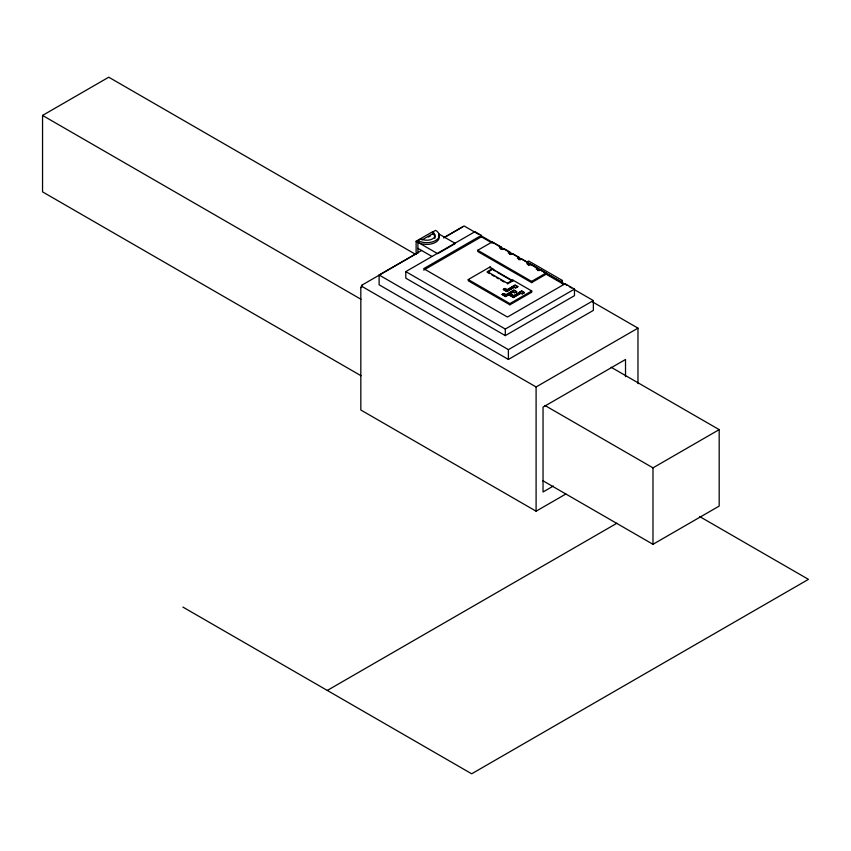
<?xml version="1.0" encoding="UTF-8"?>
<svg xmlns="http://www.w3.org/2000/svg" width="851" height="851" viewBox="0 0 851 851"><rect width="100%" height="100%" fill="white"/><g stroke="black" fill="none" stroke-linecap="round" stroke-linejoin="round"><path stroke-width="1.28" d="M565.862 494.005L536.098 511.196L360.824 410.001L360.824 287.627L362.069 285.053L416.182 253.811M360.824 287.627L362.143 286.532L362.069 285.053M360.984 375.716L42.55 191.869L42.55 115.428L108.747 77.207L415.692 254.417M416.118 254.194L416.118 241.258L432.414 231.844M417.915 240.556L420.894 238.844A8.297 4.787 0 0 0 432.627 238.844A8.297 4.787 0 0 0 432.627 232.068L435.606 230.344A12.51 7.223 0 0 1 435.606 240.556A12.51 7.223 0 0 1 417.915 240.556L417.915 253.247M421.958 239.95L432.627 233.791L432.627 232.068M428.393 237.057L430.563 235.801M573.904 289.361L593.36 300.584L593.36 310.392L508.398 359.441L379.12 284.798L379.12 275.001L421.596 250.471M443.796 237.652L464.072 225.951L478.953 234.536M443.818 237.855L462.699 226.951M481.368 235.365L423.692 268.671L507.462 317.04L565.138 283.734L574.468 289.127L574.468 295.68L505.303 335.613L405.799 278.171L405.799 271.607L474.964 231.674L481.368 235.365L481.368 236.812L423.692 270.107M438.786 253.066L455.381 243.492L438.903 233.982M564.022 284.532L546.151 274.213L531.609 282.606L477.73 251.502L477.73 250.279L492.282 241.886L501.005 246.918L501.005 249.417M501.005 246.918L499.441 247.822L502.335 249.492L503.888 248.588L509.728 251.96L509.728 254.46M509.728 251.96L508.164 252.864L511.057 254.523L512.61 253.63L518.887 257.247L518.887 259.746M489.602 273.65L487.368 272.363L487.368 271.639L507.409 283.213L512.845 280.075L531.726 290.978L531.726 292.201L509.877 304.818L468.241 280.777L468.241 279.553L490.08 266.937L495.027 271.022M487.368 271.639L492.803 268.512M487.368 272.363L492.803 269.235L512.845 280.798L507.409 283.936L507.409 283.213M518.887 257.247L517.323 258.151L520.216 259.81L521.769 258.917L528.333 262.704L528.333 265.204M528.333 262.704L526.769 263.597L529.662 265.267L531.215 264.363L537.704 268.108L537.704 270.607M537.704 268.108L536.141 269.012L539.023 270.671L540.587 269.778L546.151 272.99L546.151 274.213M503.366 289.329L504.93 288.436L507.175 289.734L513.11 286.308L507.175 290.021L504.93 288.723L503.366 289.329L506.802 291.319L514.291 286.989L515.642 287.766L517.759 286.542L515.642 288.053L514.291 287.276L506.802 291.606L503.366 289.617M513.11 286.596L515.078 284.989L517.759 286.542M512.951 286.5L515.078 285.276L517.759 286.83M502.186 294.34L503.749 293.446L505.994 294.744L503.749 293.733L502.186 294.34L505.622 296.329L513.11 291.999L514.451 292.776L516.578 291.553L514.451 292.776M505.994 294.744L513.898 290L516.578 291.553M505.994 295.031L513.898 290.287L516.578 291.84M477.73 250.279L531.609 281.383L546.151 272.99M502.186 294.637L505.622 296.616L513.11 291.999M509.983 295.308L511.536 294.403L513.791 295.701L521.684 290.957L524.365 292.51L522.248 294.02L520.908 293.255L513.408 297.573L509.983 295.308L513.408 297.286L520.908 292.957L522.248 293.733L524.365 292.51M509.983 295.595L511.536 294.691L513.791 295.988L521.684 290.957M468.241 279.553L509.877 303.594L531.726 290.978M562.415 280.49L560.671 281.5L526.939 262.023L528.684 261.012L562.415 280.49L562.415 284.308M405.799 271.607L505.303 329.05L574.468 289.127M379.12 275.001L508.398 349.633L593.36 300.584M362.143 286.532L536.098 386.96L637.973 328.146L637.973 383.652M553.341 486.027L543.034 491.984L543.034 407.108L625.517 359.484L625.517 376.716M544.927 405.47L652.983 467.859L719.18 429.638L719.18 506.079L652.983 544.3L542.619 480.581M327.295 690.438L616.943 523.216M481.24 235.855L567.043 285.393M569.33 286.713L571.617 288.032M481.368 236.812L492.282 243.109L492.282 241.886M592.498 301.892L637.973 328.146M497.261 272.309L511.728 280.66M521.684 291.255L524.365 292.797M491.825 274.937L494.048 276.224M496.282 277.511L498.505 278.788M500.728 280.075L504.069 282.011M416.118 241.258L437.68 253.704M417.915 248.343L431.936 256.438M611.124 367.249L719.18 429.638M42.55 115.428L360.984 299.275M699.586 516.514L808.45 579.361L471.677 773.793L182.912 607.082M652.983 467.859L652.983 544.3M536.098 386.96L536.098 511.196M531.609 281.383L531.609 282.606M512.845 280.075L512.845 281.298M509.877 303.594L509.877 304.818M508.398 349.633L508.398 359.441M505.303 329.05L505.303 335.613M490.08 266.937L490.08 268.161M438.85 235.312A12.51 7.223 0 0 1 433.021 243.439A12.51 7.223 0 0 1 417.915 242.29M432.627 233.791A8.297 4.787 0 0 1 434.776 238.418"/></g></svg>
